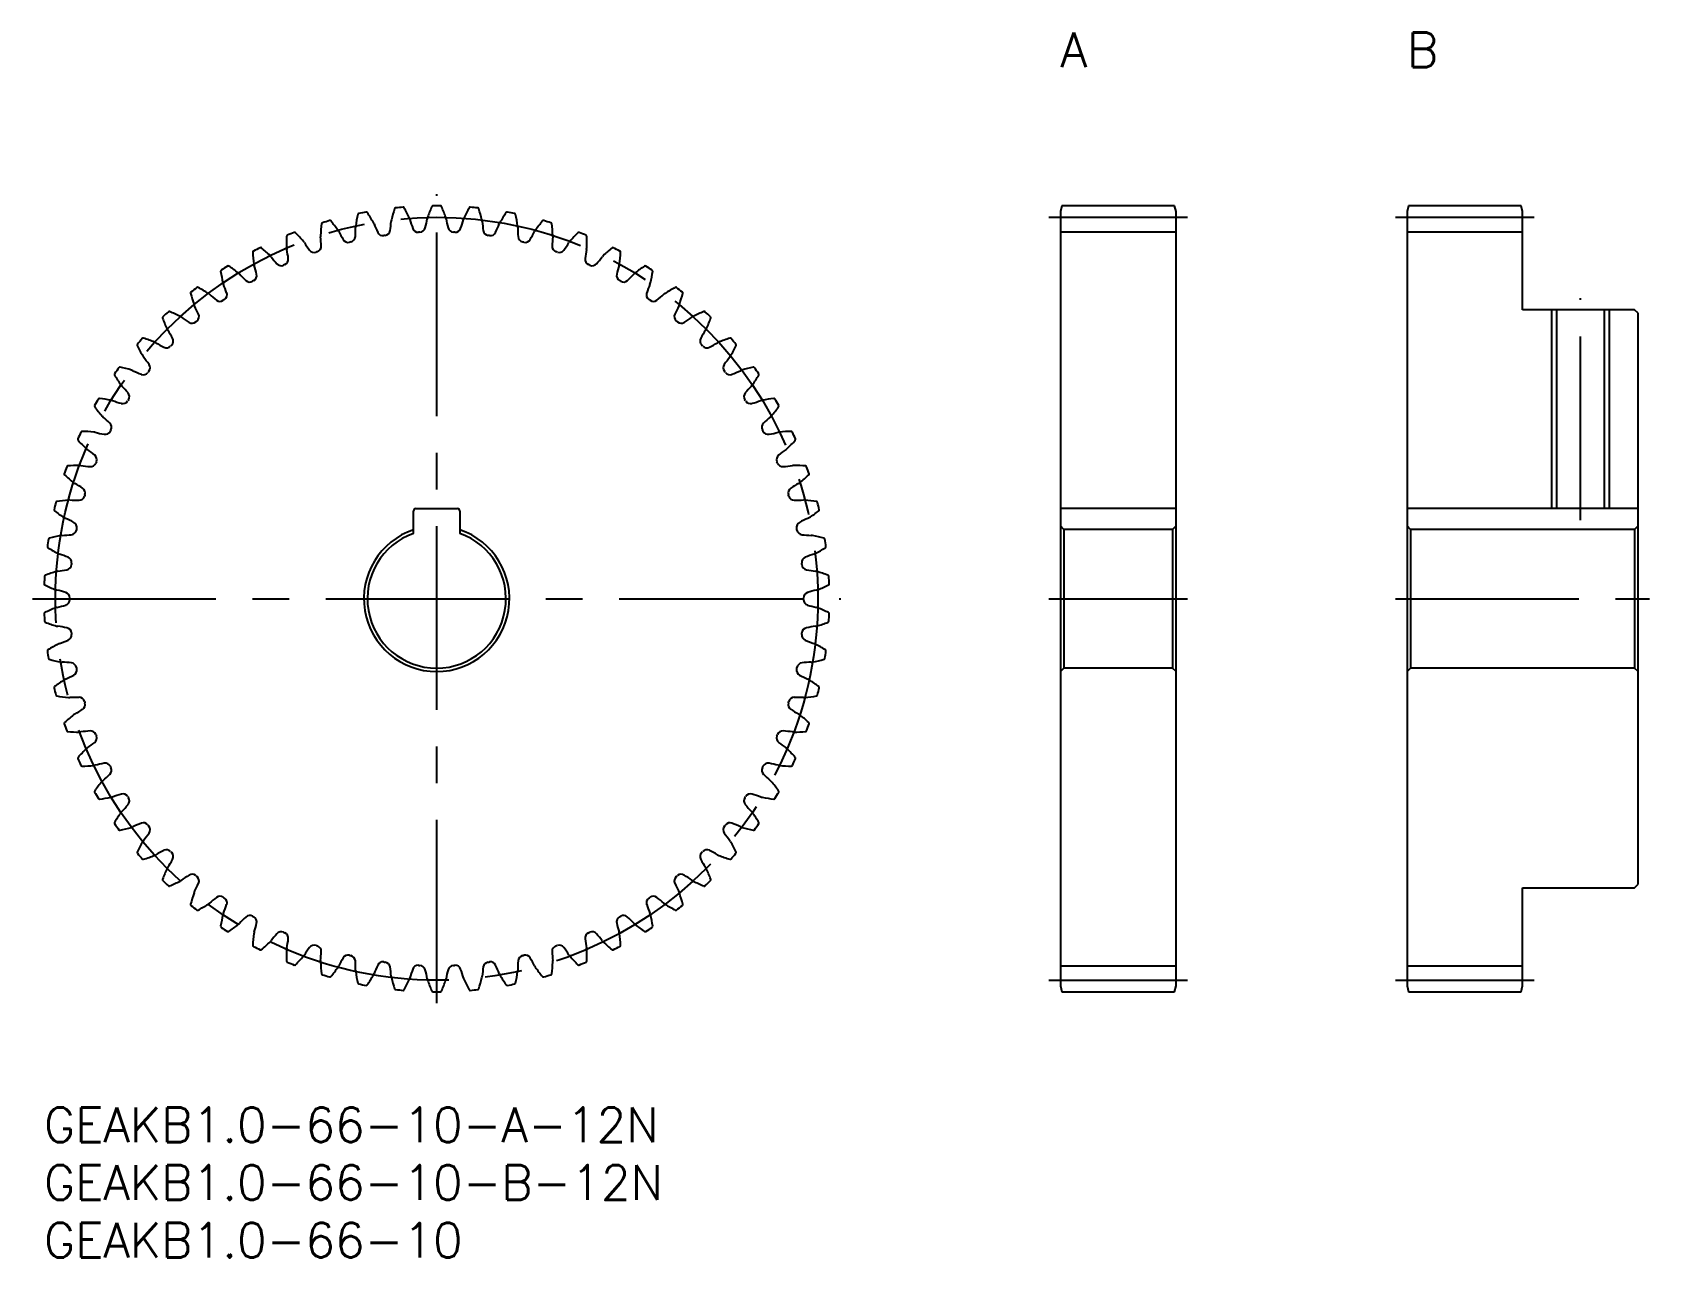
# Model space of a CAD drawing. Extents: x -1 to 139, y -13 to 93.
import ezdxf

# ---------------------------------------------------------------- set-up
doc = ezdxf.new("R2010")
doc.units = 0
doc.header["$LTSCALE"] = 0.5
doc.linetypes.add('CENTER', pattern=[50.8, 31.75, -6.35, 6.35, -6.35])
for name, color, linetype in [('MSM_CENTER', 1, 'CENTER'), ('MSM_CONTINUOUS', 7, 'CONTINUOUS'), ('MSM_NARROW', 5, 'CONTINUOUS'), ('MSM_PART_NUMBER', 7, 'CONTINUOUS')]:
    doc.layers.add(name, color=color, linetype=linetype)
doc.styles.get("Standard").update_dxf_attribs({"font": 'txt.shx', "height": 2, "bigfont": 'bigfont.shx'})

# ---------------------------------------------------------------- blocks, each defined once
blk = doc.blocks.new('*U3')
at = {"layer": 'MSM_PART_NUMBER'}
blk.add_text('GEAKB1.0-66-10-B-12N', height=3, dxfattribs=at).set_placement((0, -8))
blk = doc.blocks.new('*U4')
at = {"layer": 'MSM_PART_NUMBER'}
blk.add_text('GEAKB1.0-66-10-A-12N', height=3, dxfattribs=at).set_placement((0, -3))
blk = doc.blocks.new('*U5')
at = {"layer": 'MSM_PART_NUMBER'}
blk.add_text('GEAKB1.0-66-10', height=3, dxfattribs=at).set_placement((0, -13))
blk = doc.blocks.new('*U6')
at = {"layer": 'MSM_PART_NUMBER'}
blk.add_text('A', height=3, dxfattribs=at).set_placement((88, 90))
blk = doc.blocks.new('*U7')
at = {"layer": 'MSM_PART_NUMBER'}
blk.add_text('B', height=3, dxfattribs=at).set_placement((118, 90))

msp = doc.modelspace()

# ---------------------------------------------------------------- linework, layer by layer
at = {"layer": 'MSM_CENTER'}
for p, q in [((34, 9), (34, 79)), ((87, 77), (99, 77)), ((117, 77), (129, 77)), ((133, 50.8), (133, 70)), ((-1, 44), (69, 44)), ((87, 44), (99, 44)), ((117, 44), (139, 44)), ((87, 11), (99, 11)), ((117, 11), (129, 11))]:
    msp.add_line(p, q, dxfattribs=at)
msp.add_circle((34, 44), 33, dxfattribs=at)
at = {"layer": 'MSM_CONTINUOUS'}
for p, q in [((88.13, 78), (88, 77.5)), ((88, 77.5), (88, 10.5)), ((97.87, 78), (88.13, 78)), ((98, 77.5), (97.87, 78)), ((98, 10.5), (98, 77.5)), ((118.13, 78), (118, 77.5)), ((118, 77.5), (118, 10.5)), ((127.87, 78), (118.13, 78)), ((128, 77.5), (127.87, 78)), ((128, 69), (128, 77.5)), ((88, 75.75), (98, 75.75)), ((118, 75.75), (128, 75.75)), ((137.7, 69), (128, 69)), ((130.93, 69), (130.93, 51.8)), ((135.07, 69), (135.07, 51.8)), ((138, 68.7), (137.7, 69)), ((138, 19.3), (138, 68.7)), ((32, 49.66), (32, 51.6)), ((32.2, 51.8), (35.8, 51.8)), ((36, 51.6), (36, 49.66)), ((98, 51.8), (88, 51.8)), ((138, 51.8), (118, 51.8)), ((88.3, 50), (88, 50.3)), ((97.7, 50), (88.3, 50)), ((88.3, 50), (88.3, 38)), ((98, 50.3), (97.7, 50)), ((97.7, 50), (97.7, 38)), ((118.3, 50), (118, 50.3)), ((137.7, 50), (118.3, 50)), ((118.3, 50), (118.3, 38)), ((138, 50.3), (137.7, 50)), ((137.7, 50), (137.7, 38)), ((88.3, 38), (88, 37.7)), ((97.7, 38), (88.3, 38)), ((98, 37.7), (97.7, 38)), ((118.3, 38), (118, 37.7)), ((137.7, 38), (118.3, 38)), ((138, 37.7), (137.7, 38)), ((128, 10.5), (128, 19)), ((128, 19), (137.7, 19)), ((137.7, 19), (138, 19.3)), ((88, 12.25), (98, 12.25)), ((118, 12.25), (128, 12.25)), ((88, 10.5), (88.13, 10)), ((88.13, 10), (97.87, 10)), ((97.87, 10), (98, 10.5)), ((118, 10.5), (118.13, 10)), ((118.13, 10), (127.87, 10)), ((127.87, 10), (128, 10.5))]:
    msp.add_line(p, q, dxfattribs=at)
for centre, radius, start, end in [((37.89, 74.77), 11, 166.9693, 172.2727), ((27.27, 77.22), 0.1, 101.4574, 166.9693), ((34, 44), 34, 100.3608, 101.4574), ((27.9, 77.35), 0.1, 34.8489, 100.3608), ((18.96, 71.12), 11, 29.5455, 34.8489), ((40.79, 74.26), 11, 161.5148, 166.8182), ((30.45, 77.71), 0.1, 96.0028, 161.5148), ((34, 44), 34, 94.9063, 96.0028), ((31.1, 77.78), 0.1, 29.3943, 94.9063), ((21.6, 72.43), 11, 24.0909, 29.3943), ((43.64, 73.48), 11, 156.0602, 161.3636), ((33.68, 77.9), 0.1, 90.5483, 156.0602), ((34, 44), 34, 89.4517, 90.5483), ((34.32, 77.9), 0.1, 23.9398, 89.4517), ((24.36, 73.48), 11, 18.6364, 23.9398), ((46.4, 72.43), 11, 150.6057, 155.9091), ((36.9, 77.78), 0.1, 85.0941, 150.6057), ((34, 44), 34, 83.9972, 85.0937), ((37.55, 77.71), 0.1, 18.4852, 83.9972), ((27.21, 74.26), 11, 13.1818, 18.4852), ((49.04, 71.12), 11, 145.1511, 150.4545), ((40.1, 77.35), 0.1, 79.6396, 145.1512), ((34, 44), 34, 78.5426, 79.6392), ((40.73, 77.22), 0.1, 13.0307, 78.5426), ((30.11, 74.77), 11, 7.7273, 13.0307), ((34, 44), 34, 111.2699, 112.3665), ((21.7, 75.59), 0.1, 45.758, 111.2699), ((14.1, 67.78), 11, 40.4545, 45.758), ((34.94, 75), 11, 172.4239, 177.7273), ((24.14, 76.43), 0.1, 106.9119, 172.4239), ((34, 44), 34, 105.8153, 106.9119), ((24.76, 76.62), 0.1, 40.3034, 105.8153), ((16.45, 69.57), 11, 35, 40.3034), ((24.78, 75.4), 0.829, 26.3536, 35), ((34.62, 80.28), 10.15, 206.4001, 210.8975), ((16.83, 75.97), 10.15, 356.3753, 0.8727), ((27.81, 76.13), 0.829, 172.2727, 180.9191), ((27.81, 76.13), 0.829, 20.8991, 29.5455), ((38.06, 80.06), 10.15, 200.9455, 205.4429), ((29.35, 75.91), 0.5, 205.4429, 278.297), ((29.47, 75.93), 0.5, 278.0667, 350.9207), ((19.94, 77.45), 10.15, 350.9207, 355.4181), ((30.89, 76.58), 0.829, 166.8182, 175.4646), ((30.89, 76.58), 0.829, 15.4445, 24.0909), ((41.47, 79.51), 10.15, 195.491, 199.9884), ((32.4, 76.21), 0.5, 199.9884, 272.8425), ((34, 44), 31.75, 92.6121, 92.8425), ((32.53, 76.22), 0.5, 272.6121, 345.4662), ((23.19, 78.64), 10.15, 345.4662, 349.9636), ((34, 76.73), 0.829, 161.3636, 170.01), ((34, 76.73), 0.829, 9.99, 18.6364), ((44.81, 78.64), 10.15, 190.0364, 194.5338), ((35.47, 76.22), 0.5, 194.5338, 267.3879), ((34, 44), 31.75, 87.1575, 87.3879), ((35.6, 76.21), 0.5, 267.1575, 340.0116), ((26.53, 79.51), 10.15, 340.0116, 344.509), ((37.11, 76.58), 0.829, 155.9091, 164.5555), ((37.11, 76.58), 0.829, 4.5354, 13.1818), ((48.06, 77.45), 10.15, 184.5819, 189.0793), ((38.53, 75.93), 0.5, 189.0793, 261.9334), ((38.65, 75.91), 0.5, 261.703, 334.5571), ((29.94, 80.06), 10.15, 334.5571, 339.0545), ((40.19, 76.13), 0.829, 150.4545, 159.1009), ((40.19, 76.13), 0.829, 359.0809, 7.7273), ((51.17, 75.97), 10.15, 179.1273, 183.6247), ((33.38, 80.28), 10.15, 329.1025, 333.5999), ((43.22, 75.4), 0.829, 145, 153.6464), ((51.55, 69.57), 11, 139.6966, 145), ((43.24, 76.62), 0.1, 74.1847, 139.6966), ((34, 44), 34, 73.0881, 74.1847), ((43.86, 76.43), 0.1, 7.5761, 73.0881), ((33.06, 75), 11, 2.2727, 7.5761), ((53.9, 67.78), 11, 134.242, 139.5455), ((46.3, 75.59), 0.1, 68.7301, 134.2421), ((34, 44), 34, 67.6335, 68.7301), ((34, 44), 34, 116.7244, 117.821), ((18.76, 74.28), 0.1, 51.2125, 116.7244), ((11.93, 65.78), 11, 45.9091, 51.2125), ((31.99, 74.95), 11, 177.8784, 183.1818), ((21.1, 75.35), 0.1, 112.3665, 177.8784), ((21.84, 74.38), 0.829, 183.1818, 191.8282), ((11.09, 72.14), 10.15, 7.2844, 11.7817), ((21.84, 74.38), 0.829, 31.8082, 40.4545), ((31.17, 80.18), 10.15, 211.8546, 216.352), ((23.51, 74.5), 0.5, 288.9758, 1.8298), ((24.78, 75.4), 0.829, 177.7273, 186.3736), ((13.86, 74.19), 10.15, 1.8298, 6.3272), ((26.33, 75.33), 0.5, 210.8975, 283.7515), ((34, 44), 31.75, 103.5212, 103.7515), ((26.46, 75.36), 0.5, 283.5212, 356.3753), ((34, 44), 31.75, 98.0666, 98.297), ((34, 44), 31.75, 81.703, 81.9334), ((41.54, 75.36), 0.5, 183.6247, 256.4788), ((34, 44), 31.75, 76.2485, 76.4788), ((41.67, 75.33), 0.5, 256.2485, 329.1025), ((54.14, 74.19), 10.15, 173.6728, 178.1702), ((44.49, 74.5), 0.5, 178.1702, 251.0243), ((43.22, 75.4), 0.829, 353.6264, 2.2727), ((36.83, 80.18), 10.15, 323.648, 328.1454), ((46.16, 74.38), 0.829, 139.5455, 148.1918), ((56.91, 72.14), 10.15, 168.2183, 172.7156), ((46.9, 75.35), 0.1, 2.1216, 67.6335), ((46.16, 74.38), 0.829, 348.1718, 356.8182), ((36.01, 74.95), 11, 356.8182, 2.1216), ((56.07, 65.78), 11, 128.7875, 134.0909), ((49.24, 74.28), 0.1, 63.2756, 128.7875), ((34, 44), 34, 62.179, 63.2756), ((18.18, 73.98), 0.1, 117.821, 183.333), ((29.06, 74.62), 11, 183.3329, 188.6364), ((19, 73.09), 0.829, 188.6364, 197.2827), ((8.51, 69.83), 10.15, 12.7389, 17.2363), ((19, 73.09), 0.829, 37.2627, 45.9091), ((27.74, 79.74), 10.15, 217.3092, 221.8065), ((20.54, 73.31), 0.5, 221.8065, 294.6606), ((34, 44), 31.75, 114.4303, 114.6606), ((20.66, 73.36), 0.5, 294.4303, 7.2844), ((23.39, 74.46), 0.5, 216.352, 289.2061), ((34, 44), 31.75, 108.9757, 109.2061), ((34, 44), 31.75, 70.7939, 71.0243), ((44.61, 74.46), 0.5, 250.7939, 323.648), ((47.34, 73.36), 0.5, 172.7156, 245.5697), ((34, 44), 31.75, 65.3394, 65.5697), ((47.46, 73.31), 0.5, 245.3394, 318.1935), ((40.26, 79.74), 10.15, 318.1935, 322.6908), ((49, 73.09), 0.829, 134.0909, 142.7373), ((59.49, 69.83), 10.15, 162.7637, 167.2611), ((49, 73.09), 0.829, 342.7173, 351.3636), ((38.94, 74.62), 11, 351.3636, 356.6671), ((49.82, 73.98), 0.1, 356.6671, 62.179), ((15.4, 72.34), 0.1, 123.2756, 188.7875), ((26.17, 74.01), 11, 188.7875, 194.0909), ((34, 44), 34, 122.179, 123.2756), ((15.95, 72.69), 0.1, 56.6671, 122.179), ((9.96, 63.59), 11, 51.3636, 56.6671), ((16.31, 71.53), 0.829, 42.7173, 51.3636), ((24.37, 78.99), 10.15, 222.7637, 227.2611), ((17.82, 71.9), 0.5, 227.2611, 300.1152), ((34, 44), 31.75, 119.8848, 120.1152), ((17.93, 71.96), 0.5, 299.8848, 12.7389), ((50.07, 71.96), 0.5, 167.2611, 240.1152), ((34, 44), 31.75, 59.8848, 60.1152), ((50.18, 71.9), 0.5, 239.8848, 312.7389), ((43.63, 78.99), 10.15, 312.7389, 317.2363), ((51.69, 71.53), 0.829, 128.6364, 137.2827), ((58.04, 63.59), 11, 123.3329, 128.6364), ((52.05, 72.69), 0.1, 57.821, 123.333), ((34, 44), 34, 56.7244, 57.821), ((41.83, 74.01), 11, 345.9091, 351.2125), ((52.6, 72.34), 0.1, 351.2125, 56.7244), ((12.79, 70.45), 0.1, 128.7301, 194.2421), ((23.36, 73.13), 11, 194.242, 199.5455), ((34, 44), 34, 127.6335, 128.7301), ((13.3, 70.85), 0.1, 62.1216, 127.6335), ((8.2, 61.21), 11, 56.8182, 62.1216), ((13.77, 69.72), 0.829, 48.1718, 56.8182), ((21.09, 77.91), 10.15, 228.2183, 232.7156), ((16.31, 71.53), 0.829, 194.0909, 202.7373), ((6.17, 67.29), 10.15, 18.1935, 22.6908), ((15.35, 70.31), 0.5, 305.3393, 18.1935), ((52.65, 70.31), 0.5, 161.8065, 234.6606), ((61.83, 67.29), 10.15, 157.3092, 161.8065), ((51.69, 71.53), 0.829, 337.2627, 345.9091), ((46.91, 77.91), 10.15, 307.2844, 311.7817), ((54.23, 69.72), 0.829, 123.1818, 131.8282), ((59.8, 61.21), 11, 117.8784, 123.1818), ((54.7, 70.85), 0.1, 52.3665, 117.8784), ((34, 44), 34, 51.2699, 52.3665), ((44.64, 73.13), 11, 340.4545, 345.758), ((55.21, 70.45), 0.1, 345.758, 51.2699), ((34, 44), 34, 133.0881, 134.1847), ((10.84, 68.76), 0.1, 67.5761, 133.0881), ((6.68, 58.68), 11, 62.2727, 67.5761), ((13.77, 69.72), 0.829, 199.5455, 208.1918), ((4.09, 64.54), 10.15, 23.648, 28.1454), ((12.93, 68.42), 0.5, 310.7939, 23.648), ((15.24, 70.23), 0.5, 232.7156, 305.5697), ((34, 44), 31.75, 125.3394, 125.5697), ((34, 44), 31.75, 54.4303, 54.6606), ((52.76, 70.23), 0.5, 234.4303, 307.2844), ((55.07, 68.42), 0.5, 156.352, 229.2061), ((63.91, 64.54), 10.15, 151.8546, 156.352), ((54.23, 69.72), 0.829, 331.8082, 340.4545), ((61.32, 58.68), 11, 112.4239, 117.7273), ((57.16, 68.76), 0.1, 46.9119, 112.4239), ((34, 44), 34, 45.8153, 46.9119), ((10.37, 68.31), 0.1, 134.1847, 199.6966), ((20.63, 71.98), 11, 199.6966, 205), ((11.42, 67.68), 0.829, 205, 213.6464), ((2.27, 61.61), 10.15, 29.1025, 33.5999), ((11.42, 67.68), 0.829, 53.6264, 62.2727), ((17.92, 76.53), 10.15, 233.6728, 238.1702), ((12.83, 68.33), 0.5, 238.1702, 311.0243), ((34, 44), 31.75, 130.7939, 131.0243), ((34, 44), 31.75, 48.9757, 49.2061), ((55.17, 68.33), 0.5, 228.9758, 301.8298), ((50.08, 76.53), 10.15, 301.8298, 306.3272), ((56.58, 67.68), 0.829, 117.7273, 126.3736), ((65.73, 61.61), 10.15, 146.4001, 150.8975), ((56.58, 67.68), 0.829, 326.3536, 335), ((47.37, 71.98), 11, 335, 340.3034), ((57.63, 68.31), 0.1, 340.3034, 45.8153), ((8.17, 65.95), 0.1, 139.6392, 205.1511), ((18.04, 70.59), 11, 205.1511, 210.4545), ((34, 44), 34, 138.5426, 139.6392), ((8.59, 66.44), 0.1, 73.0307, 138.5426), ((5.41, 56.02), 11, 67.7273, 73.0307), ((9.27, 65.43), 0.829, 59.0809, 67.7273), ((14.9, 74.86), 10.15, 239.1273, 243.6247), ((10.61, 66.21), 0.5, 243.6247, 316.4788), ((34, 44), 31.75, 136.2485, 136.4788), ((10.7, 66.3), 0.5, 316.2484, 29.1025), ((57.3, 66.3), 0.5, 150.8975, 223.7515), ((34, 44), 31.75, 43.5212, 43.7515), ((57.39, 66.21), 0.5, 223.5212, 296.3753), ((53.1, 74.86), 10.15, 296.3753, 300.8727), ((58.73, 65.43), 0.829, 112.2727, 120.9191), ((62.59, 56.02), 11, 106.9693, 112.2727), ((59.41, 66.44), 0.1, 41.4574, 106.9693), ((49.96, 70.59), 11, 329.5455, 334.8489), ((34, 44), 34, 40.3608, 41.4574), ((59.83, 65.95), 0.1, 334.8489, 40.3608), ((9.27, 65.43), 0.829, 210.4545, 219.1009), ((0.74, 58.51), 10.15, 34.5571, 39.0545), ((67.26, 58.51), 10.15, 140.9455, 145.4429), ((58.73, 65.43), 0.829, 320.8991, 329.5455), ((6.2, 63.4), 0.1, 145.0937, 210.6056), ((15.58, 68.95), 11, 210.6057, 215.9091), ((34, 44), 34, 143.9972, 145.0937), ((6.58, 63.93), 0.1, 78.4852, 143.9972), ((4.4, 53.25), 11, 73.1818, 78.4852), ((7.34, 62.98), 0.829, 64.5354, 73.1818), ((12.06, 72.9), 10.15, 244.5819, 249.0793), ((8.61, 63.88), 0.5, 249.0793, 321.9334), ((34, 44), 31.75, 141.703, 141.9334), ((8.69, 63.99), 0.5, 321.703, 34.5571), ((59.31, 63.99), 0.5, 145.4429, 218.297), ((34, 44), 31.75, 38.0666, 38.297), ((59.39, 63.88), 0.5, 218.0667, 290.9207), ((55.94, 72.9), 10.15, 290.9207, 295.4181), ((60.66, 62.98), 0.829, 106.8182, 115.4646), ((63.6, 53.25), 11, 101.5148, 106.8182), ((52.42, 68.95), 11, 324.0909, 329.3943), ((61.42, 63.93), 0.1, 36.0028, 101.5148), ((34, 44), 34, 34.9063, 36.0028), ((61.8, 63.4), 0.1, 329.3943, 34.9063), ((7.34, 62.98), 0.829, 215.9091, 224.5555), ((-0.49, 55.28), 10.15, 40.0116, 44.509), ((6.9, 61.49), 0.5, 327.1576, 40.0116), ((61.1, 61.49), 0.5, 139.9884, 212.8425), ((68.49, 55.28), 10.15, 135.491, 139.9884), ((60.66, 62.98), 0.829, 315.4445, 324.0909), ((4.48, 60.67), 0.1, 150.5483, 216.0602), ((34, 44), 34, 149.4517, 150.5483), ((13.29, 67.08), 11, 216.0602, 221.3636), ((4.81, 61.23), 0.1, 83.9398, 149.4517), ((3.65, 50.39), 11, 78.6364, 83.9398), ((5.66, 60.36), 0.829, 69.99, 78.6364), ((9.41, 70.69), 10.15, 250.0364, 254.5338), ((6.83, 61.38), 0.5, 254.5338, 327.3879), ((34, 44), 31.75, 147.1575, 147.3879), ((34, 44), 31.75, 32.6121, 32.8425), ((61.17, 61.38), 0.5, 212.6121, 285.4662), ((58.59, 70.69), 10.15, 285.4662, 289.9636), ((62.34, 60.36), 0.829, 101.3636, 110.01), ((64.35, 50.39), 11, 96.0602, 101.3636), ((54.71, 67.08), 11, 318.6364, 323.9398), ((63.19, 61.23), 0.1, 30.5483, 96.0602), ((34, 44), 34, 29.4517, 30.5483), ((63.52, 60.67), 0.1, 323.9398, 29.4517), ((5.66, 60.36), 0.829, 221.3636, 230.01), ((-1.41, 51.95), 10.15, 45.4662, 49.9636), ((5.36, 58.84), 0.5, 332.6121, 45.4662), ((62.64, 58.84), 0.5, 134.5338, 207.3879), ((69.41, 51.95), 10.15, 130.0364, 134.5338), ((62.34, 60.36), 0.829, 309.99, 318.6364), ((3.03, 57.79), 0.1, 156.0024, 221.5147), ((34, 44), 34, 154.9063, 156.0028), ((11.19, 65.01), 11, 221.5148, 226.8182), ((3.3, 58.38), 0.1, 89.3943, 154.9063), ((3.18, 47.48), 11, 84.0909, 89.3943), ((4.23, 57.59), 0.829, 75.4445, 84.0909), ((6.98, 68.23), 10.15, 255.491, 259.9884), ((5.31, 58.72), 0.5, 259.9884, 332.8425), ((34, 44), 31.75, 152.6121, 152.8425), ((34, 44), 31.75, 27.1575, 27.3879), ((62.69, 58.72), 0.5, 207.1576, 280.0116), ((61.02, 68.23), 10.15, 280.0116, 284.509), ((63.77, 57.59), 0.829, 95.9091, 104.5555), ((64.82, 47.48), 11, 90.6057, 95.9091), ((56.81, 65.01), 11, 313.1818, 318.4852), ((64.7, 58.38), 0.1, 25.0937, 90.6057), ((34, 44), 34, 23.9972, 25.0937), ((64.97, 57.79), 0.1, 318.4852, 23.9972), ((4.23, 57.59), 0.829, 226.8182, 235.4646), ((-2, 48.55), 10.15, 50.9207, 55.4181), ((4.08, 56.05), 0.5, 338.0667, 50.9207), ((63.92, 56.05), 0.5, 129.0793, 201.9334), ((70, 48.55), 10.15, 124.5819, 129.0793), ((63.77, 57.59), 0.829, 304.5354, 313.1818), ((1.86, 54.78), 0.1, 161.4574, 226.9693), ((34, 44), 34, 160.3608, 161.4574), ((9.3, 62.75), 11, 226.9693, 232.2727), ((2.07, 55.39), 0.1, 94.8489, 160.3608), ((2.99, 44.53), 11, 89.5455, 94.8489), ((3.07, 54.7), 0.829, 80.8991, 89.5455), ((4.8, 65.55), 10.15, 260.9455, 265.4429), ((4.04, 55.93), 0.5, 265.4429, 338.297), ((34, 44), 31.75, 158.0666, 158.297), ((34, 44), 31.75, 21.703, 21.9334), ((63.96, 55.93), 0.5, 201.703, 274.5571), ((63.2, 65.55), 10.15, 274.5571, 279.0545), ((64.93, 54.7), 0.829, 90.4545, 99.1009), ((65.01, 44.53), 11, 85.1511, 90.4545), ((58.7, 62.75), 11, 307.7273, 313.0307), ((65.93, 55.39), 0.1, 19.6392, 85.1511), ((34, 44), 34, 18.5426, 19.6392), ((66.14, 54.78), 0.1, 313.0307, 18.5426), ((3.07, 54.7), 0.829, 232.2727, 240.9191), ((-2.27, 45.11), 10.15, 56.3753, 60.8727), ((3.07, 53.15), 0.5, 343.5212, 56.3753), ((64.93, 53.15), 0.5, 123.6247, 196.4788), ((70.27, 45.11), 10.15, 119.1273, 123.6247), ((64.93, 54.7), 0.829, 299.0809, 307.7273), ((34, 44), 34, 165.8153, 166.9119), ((1.13, 52.31), 0.1, 100.3034, 165.8153), ((3.08, 41.58), 11, 95, 100.3034), ((2.2, 51.72), 0.829, 86.3536, 95), ((2.89, 62.68), 10.15, 266.4001, 270.8975), ((3.04, 53.02), 0.5, 270.8975, 343.7515), ((34, 44), 31.75, 163.5212, 163.7515), ((34, 44), 31.75, 16.2485, 16.4788), ((64.96, 53.02), 0.5, 196.2485, 269.1025), ((65.11, 62.68), 10.15, 269.1025, 273.5999), ((65.8, 51.72), 0.829, 85, 93.6464), ((64.92, 41.58), 11, 79.6966, 85), ((66.87, 52.31), 0.1, 14.1847, 79.6966), ((34, 44), 34, 13.0881, 14.1847), ((0.98, 51.68), 0.1, 166.9119, 232.4238), ((7.63, 60.32), 11, 232.4239, 237.7273), ((2.2, 51.72), 0.829, 237.7273, 246.3736), ((-2.21, 41.66), 10.15, 61.8298, 66.3272), ((2.35, 50.17), 0.5, 348.9758, 61.8298), ((32.2, 51.6), 0.2, 90, 180), ((35.8, 51.6), 0.2, 0, 90), ((65.65, 50.17), 0.5, 118.1702, 191.0243), ((70.21, 41.66), 10.15, 113.6728, 118.1702), ((65.8, 51.72), 0.829, 293.6264, 302.2727), ((60.37, 60.32), 11, 302.2727, 307.5761), ((67.02, 51.68), 0.1, 307.5761, 13.0881), ((34, 44), 34, 171.2699, 172.3665), ((0.49, 49.15), 0.1, 105.758, 171.2699), ((3.45, 38.65), 11, 100.4545, 105.758), ((1.61, 48.66), 0.829, 91.8082, 100.4545), ((1.25, 59.63), 10.15, 271.8546, 276.352), ((2.32, 50.04), 0.5, 276.352, 349.2061), ((34, 44), 31.75, 168.9757, 169.2061), ((34, 44), 6.3, 108.5094, 71.4906), ((34, 44), 6, 109.4712, 70.5288), ((34, 44), 31.75, 10.7939, 11.0243), ((65.68, 50.04), 0.5, 190.7939, 263.648), ((66.75, 59.63), 10.15, 263.648, 268.1454), ((66.39, 48.66), 0.829, 79.5455, 88.1918), ((64.55, 38.65), 11, 74.242, 79.5455), ((67.51, 49.15), 0.1, 8.7301, 74.242), ((34, 44), 34, 7.6335, 8.7301), ((0.4, 48.5), 0.1, 172.3665, 237.8784), ((6.2, 57.73), 11, 237.8784, 243.1818), ((1.61, 48.66), 0.829, 243.1818, 251.8282), ((-1.83, 38.23), 10.15, 67.2844, 71.7817), ((69.83, 38.23), 10.15, 108.2183, 112.7156), ((66.39, 48.66), 0.829, 288.1718, 296.8182), ((61.8, 57.73), 11, 296.8182, 302.1216), ((67.6, 48.5), 0.1, 302.1216, 7.6335), ((4.1, 35.78), 11, 105.9091, 111.2125), ((1.31, 45.56), 0.829, 97.2627, 105.9091), ((-0.09, 56.45), 10.15, 277.3092, 281.8065), ((1.89, 47), 0.5, 281.8065, 354.6606), ((1.9, 47.13), 0.5, 354.4303, 67.2844), ((34, 44), 31.75, 174.4303, 174.6606), ((66.1, 47.13), 0.5, 112.7156, 185.5697), ((34, 44), 31.75, 5.3394, 5.5697), ((66.11, 47), 0.5, 185.3394, 258.1935), ((68.09, 56.45), 10.15, 258.1935, 262.6908), ((66.69, 45.56), 0.829, 74.0909, 82.7373), ((63.9, 35.78), 11, 68.7875, 74.0909), ((34, 44), 34, 176.7244, 177.821), ((0.12, 45.29), 0.1, 177.8214, 243.3329), ((0.16, 45.94), 0.1, 111.2125, 176.7244), ((5.02, 55.03), 11, 243.3329, 248.6364), ((62.98, 55.03), 11, 291.3636, 296.6671), ((67.84, 45.94), 0.1, 3.2756, 68.7875), ((67.88, 45.29), 0.1, 296.6671, 2.179), ((34, 44), 34, 2.179, 3.2756), ((1.31, 45.56), 0.829, 248.6364, 257.2827), ((-1.11, 34.85), 10.15, 72.7389, 77.2363), ((-1.11, 53.15), 10.15, 282.7637, 287.2611), ((1.75, 44.06), 0.5, 359.8848, 72.7389), ((1.75, 43.94), 0.5, 287.2611, 0.1152), ((34, 44), 31.75, 179.8848, 180.1152), ((66.25, 44.06), 0.5, 107.2611, 180.1152), ((34, 44), 31.75, 359.8848, 0.1152), ((66.25, 43.94), 0.5, 179.8848, 252.7389), ((69.11, 34.85), 10.15, 102.7637, 107.2611), ((69.11, 53.15), 10.15, 252.7389, 257.2363), ((66.69, 45.56), 0.829, 282.7173, 291.3636), ((0.12, 42.71), 0.1, 116.6671, 182.179), ((34, 44), 34, 182.179, 183.2756), ((0.16, 42.06), 0.1, 183.2759, 248.7875), ((5.02, 32.97), 11, 111.3636, 116.6671), ((1.31, 42.44), 0.829, 102.7173, 111.3636), ((66.69, 42.44), 0.829, 68.6364, 77.2827), ((62.98, 32.97), 11, 63.3329, 68.6364), ((67.84, 42.06), 0.1, 291.2125, 356.7244), ((67.88, 42.71), 0.1, 357.821, 63.3329), ((34, 44), 34, 356.7244, 357.821), ((4.1, 52.22), 11, 248.7875, 254.0909), ((1.31, 42.44), 0.829, 254.0909, 262.7373), ((-0.09, 31.55), 10.15, 78.1935, 82.6908), ((1.89, 41), 0.5, 5.3394, 78.1935), ((1.9, 40.87), 0.5, 292.7156, 5.5697), ((34, 44), 31.75, 185.3394, 185.5697), ((34, 44), 31.75, 354.4303, 354.6606), ((66.1, 40.87), 0.5, 174.4303, 247.2844), ((66.11, 41), 0.5, 101.8065, 174.6606), ((68.09, 31.55), 10.15, 97.3092, 101.8065), ((66.69, 42.44), 0.829, 277.2627, 285.9091), ((63.9, 52.22), 11, 285.9091, 291.2125), ((0.4, 39.5), 0.1, 122.1216, 187.6335), ((34, 44), 34, 187.6335, 188.7301), ((6.2, 30.27), 11, 116.8182, 122.1216), ((1.61, 39.34), 0.829, 108.1718, 116.8182), ((-1.83, 49.77), 10.15, 288.2183, 292.7156), ((69.83, 49.77), 10.15, 247.2844, 251.7817), ((66.39, 39.34), 0.829, 63.1818, 71.8282), ((61.8, 30.27), 11, 57.8784, 63.1818), ((34, 44), 34, 351.2699, 352.3665), ((67.6, 39.5), 0.1, 352.3665, 57.8784), ((0.49, 38.85), 0.1, 188.7301, 254.242), ((3.45, 49.35), 11, 254.242, 259.5455), ((1.61, 39.34), 0.829, 259.5455, 268.1918), ((1.25, 28.37), 10.15, 83.648, 88.1454), ((2.32, 37.96), 0.5, 10.7939, 83.648), ((2.35, 37.83), 0.5, 298.1702, 11.0243), ((34, 44), 31.75, 190.7939, 191.0243), ((65.65, 37.83), 0.5, 168.9758, 241.8298), ((34, 44), 31.75, 348.9757, 349.2061), ((65.68, 37.96), 0.5, 96.352, 169.2061), ((66.75, 28.37), 10.15, 91.8546, 96.352), ((66.39, 39.34), 0.829, 271.8082, 280.4545), ((64.55, 49.35), 11, 280.4545, 285.758), ((67.51, 38.85), 0.1, 285.758, 351.2699), ((0.98, 36.32), 0.1, 127.5761, 193.0881), ((7.63, 27.68), 11, 122.2727, 127.5761), ((2.2, 36.28), 0.829, 113.6264, 122.2727), ((-2.21, 46.34), 10.15, 293.6728, 298.1702), ((70.21, 46.34), 10.15, 241.8298, 246.3272), ((65.8, 36.28), 0.829, 57.7273, 66.3736), ((60.37, 27.68), 11, 52.4239, 57.7273), ((67.02, 36.32), 0.1, 346.9119, 52.4238), ((34, 44), 34, 193.0881, 194.1847), ((1.13, 35.69), 0.1, 194.185, 259.6966), ((3.08, 46.42), 11, 259.6966, 265), ((2.2, 36.28), 0.829, 265, 273.6464), ((2.89, 25.32), 10.15, 89.1025, 93.5999), ((3.04, 34.98), 0.5, 16.2485, 89.1025), ((34, 44), 31.75, 196.2485, 196.4788), ((34, 44), 31.75, 343.5212, 343.7515), ((64.96, 34.98), 0.5, 90.8974, 163.7515), ((65.11, 25.32), 10.15, 86.4001, 90.8975), ((65.8, 36.28), 0.829, 266.3536, 275), ((64.92, 46.42), 11, 275, 280.3034), ((66.87, 35.69), 0.1, 280.3034, 345.8153), ((34, 44), 34, 345.8153, 346.9119), ((9.3, 25.25), 11, 127.7273, 133.0307), ((3.07, 33.3), 0.829, 119.0809, 127.7273), ((-2.27, 42.89), 10.15, 299.1273, 303.6247), ((3.07, 34.85), 0.5, 303.6247, 16.4788), ((64.93, 34.85), 0.5, 163.5212, 236.3753), ((70.27, 42.89), 10.15, 236.3753, 240.8727), ((64.93, 33.3), 0.829, 52.2727, 60.9191), ((58.7, 25.25), 11, 46.9693, 52.2727), ((1.86, 33.22), 0.1, 133.0307, 198.5426), ((34, 44), 34, 198.5426, 199.6392), ((2.07, 32.61), 0.1, 199.6396, 265.1511), ((2.99, 43.47), 11, 265.1511, 270.4545), ((3.07, 33.3), 0.829, 270.4545, 279.1009), ((4.8, 22.45), 10.15, 94.5571, 99.0545), ((4.04, 32.07), 0.5, 21.703, 94.5571), ((34, 44), 31.75, 201.703, 201.9334), ((34, 44), 31.75, 338.0666, 338.297), ((63.96, 32.07), 0.5, 85.4429, 158.297), ((63.2, 22.45), 10.15, 80.9455, 85.4429), ((64.93, 33.3), 0.829, 260.8991, 269.5455), ((65.01, 43.47), 11, 269.5455, 274.8489), ((65.93, 32.61), 0.1, 274.8489, 340.3608), ((34, 44), 34, 340.3608, 341.4574), ((66.14, 33.22), 0.1, 341.4574, 46.9693), ((11.19, 22.99), 11, 133.1818, 138.4852), ((4.23, 30.41), 0.829, 124.5354, 133.1818), ((-2, 39.45), 10.15, 304.5819, 309.0793), ((4.08, 31.95), 0.5, 309.0793, 21.9334), ((63.92, 31.95), 0.5, 158.0667, 230.9207), ((70, 39.45), 10.15, 230.9207, 235.4181), ((63.77, 30.41), 0.829, 46.8182, 55.4646), ((56.81, 22.99), 11, 41.5148, 46.8182), ((3.03, 30.21), 0.1, 138.4852, 203.9972), ((34, 44), 34, 203.9972, 205.0937), ((3.3, 29.62), 0.1, 205.0941, 270.6056), ((3.18, 40.52), 11, 270.6057, 275.9091), ((4.23, 30.41), 0.829, 275.9091, 284.5555), ((6.98, 19.77), 10.15, 100.0116, 104.509), ((5.31, 29.28), 0.5, 27.1576, 100.0116), ((34, 44), 31.75, 207.1575, 207.3879), ((34, 44), 31.75, 332.6121, 332.8425), ((62.69, 29.28), 0.5, 79.9884, 152.8425), ((61.02, 19.77), 10.15, 75.491, 79.9884), ((63.77, 30.41), 0.829, 255.4445, 264.0909), ((64.82, 40.52), 11, 264.0909, 269.3943), ((64.7, 29.62), 0.1, 269.3943, 334.9063), ((34, 44), 34, 334.9063, 336.0028), ((64.97, 30.21), 0.1, 336.0028, 41.5147), ((13.29, 20.92), 11, 138.6364, 143.9398), ((5.66, 27.64), 0.829, 129.99, 138.6364), ((-1.41, 36.05), 10.15, 310.0364, 314.5338), ((5.36, 29.16), 0.5, 314.5338, 27.3879), ((62.64, 29.16), 0.5, 152.6121, 225.4662), ((69.41, 36.05), 10.15, 225.4662, 229.9636), ((62.34, 27.64), 0.829, 41.3636, 50.01), ((54.71, 20.92), 11, 36.0602, 41.3636), ((4.48, 27.33), 0.1, 143.9398, 209.4517), ((34, 44), 34, 209.4517, 210.5483), ((4.81, 26.77), 0.1, 210.5483, 276.0602), ((3.65, 37.61), 11, 276.0602, 281.3636), ((5.66, 27.64), 0.829, 281.3636, 290.01), ((9.41, 17.31), 10.15, 105.4662, 109.9636), ((6.83, 26.62), 0.5, 32.6121, 105.4662), ((34, 44), 31.75, 212.6121, 212.8425), ((6.9, 26.51), 0.5, 319.9884, 32.8425), ((61.1, 26.51), 0.5, 147.1576, 220.0116), ((34, 44), 31.75, 327.1575, 327.3879), ((61.17, 26.62), 0.5, 74.5338, 147.3879), ((58.59, 17.31), 10.15, 70.0364, 74.5338), ((62.34, 27.64), 0.829, 249.99, 258.6364), ((64.35, 37.61), 11, 258.6364, 263.9398), ((63.19, 26.77), 0.1, 263.9398, 329.4517), ((34, 44), 34, 329.4517, 330.5483), ((63.52, 27.33), 0.1, 330.5483, 36.0602), ((15.58, 19.05), 11, 144.0909, 149.3943), ((7.34, 25.02), 0.829, 135.4445, 144.0909), ((-0.49, 32.72), 10.15, 315.491, 319.9884), ((68.49, 32.72), 10.15, 220.0116, 224.509), ((60.66, 25.02), 0.829, 35.9091, 44.5555), ((52.42, 19.05), 11, 30.6057, 35.9091), ((6.2, 24.6), 0.1, 149.3943, 214.9063), ((34, 44), 34, 214.9063, 216.0028), ((6.58, 24.07), 0.1, 216.0028, 281.5147), ((4.4, 34.75), 11, 281.5148, 286.8182), ((7.34, 25.02), 0.829, 286.8182, 295.4646), ((12.06, 15.1), 10.15, 110.9207, 115.4181), ((8.61, 24.12), 0.5, 38.0667, 110.9207), ((34, 44), 31.75, 218.0666, 218.297), ((8.69, 24.01), 0.5, 325.4429, 38.297), ((59.31, 24.01), 0.5, 141.703, 214.5571), ((34, 44), 31.75, 321.703, 321.9334), ((59.39, 24.12), 0.5, 69.0793, 141.9334), ((55.94, 15.1), 10.15, 64.5819, 69.0793), ((60.66, 25.02), 0.829, 244.5354, 253.1818), ((63.6, 34.75), 11, 253.1818, 258.4852), ((61.42, 24.07), 0.1, 258.4852, 323.9972), ((34, 44), 34, 323.9972, 325.0937), ((61.8, 24.6), 0.1, 325.0937, 30.6057), ((18.04, 17.41), 11, 149.5455, 154.8489), ((9.27, 22.57), 0.829, 140.8991, 149.5455), ((0.74, 29.49), 10.15, 320.9455, 325.4429), ((67.26, 29.49), 10.15, 214.5571, 219.0545), ((58.73, 22.57), 0.829, 30.4545, 39.1009), ((49.96, 17.41), 11, 25.1511, 30.4545), ((8.17, 22.05), 0.1, 154.8489, 220.3608), ((34, 44), 34, 220.3608, 221.4574), ((8.59, 21.56), 0.1, 221.4574, 286.9693), ((5.41, 31.98), 11, 286.9693, 292.2727), ((9.27, 22.57), 0.829, 292.2727, 300.9191), ((14.9, 13.14), 10.15, 116.3753, 120.8727), ((10.61, 21.79), 0.5, 43.5212, 116.3753), ((2.27, 26.39), 10.15, 326.4001, 330.8975), ((34, 44), 31.75, 223.5212, 223.7515), ((10.7, 21.7), 0.5, 330.8974, 43.7515), ((57.3, 21.7), 0.5, 136.2485, 209.1025), ((65.73, 26.39), 10.15, 209.1025, 213.5999), ((34, 44), 31.75, 316.2485, 316.4788), ((57.39, 21.79), 0.5, 63.6247, 136.4788), ((53.1, 13.14), 10.15, 59.1273, 63.6247), ((58.73, 22.57), 0.829, 239.0809, 247.7273), ((62.59, 31.98), 11, 247.7273, 253.0307), ((59.41, 21.56), 0.1, 253.0307, 318.5426), ((34, 44), 34, 318.5426, 319.6392), ((59.83, 22.05), 0.1, 319.6392, 25.1511), ((10.37, 19.69), 0.1, 160.3034, 225.8153), ((20.63, 16.02), 11, 155, 160.3034), ((34, 44), 34, 225.8153, 226.9119), ((11.42, 20.32), 0.829, 146.3536, 155), ((11.42, 20.32), 0.829, 297.7273, 306.3736), ((17.92, 11.47), 10.15, 121.8298, 126.3272), ((12.83, 19.67), 0.5, 48.9758, 121.8298), ((34, 44), 31.75, 228.9757, 229.2061), ((12.93, 19.58), 0.5, 336.352, 49.2061), ((55.07, 19.58), 0.5, 130.7939, 203.648), ((34, 44), 31.75, 310.7939, 311.0243), ((55.17, 19.67), 0.5, 58.1702, 131.0243), ((50.08, 11.47), 10.15, 53.6728, 58.1702), ((56.58, 20.32), 0.829, 233.6264, 242.2727), ((34, 44), 34, 313.0881, 314.1847), ((56.58, 20.32), 0.829, 25, 33.6464), ((47.37, 16.02), 11, 19.6966, 25), ((57.63, 19.69), 0.1, 314.1843, 19.6966), ((10.84, 19.24), 0.1, 226.9119, 292.4238), ((6.68, 29.32), 11, 292.4239, 297.7273), ((23.36, 14.87), 11, 160.4545, 165.758), ((13.77, 18.28), 0.829, 151.8082, 160.4545), ((4.09, 23.46), 10.15, 331.8546, 336.352), ((15.24, 17.77), 0.5, 54.4303, 127.2844), ((52.76, 17.77), 0.5, 52.7156, 125.5697), ((63.91, 23.46), 10.15, 203.648, 208.1454), ((54.23, 18.28), 0.829, 19.5455, 28.1918), ((44.64, 14.87), 11, 14.242, 19.5455), ((61.32, 29.32), 11, 242.2727, 247.5761), ((57.16, 19.24), 0.1, 247.5761, 313.0881), ((12.79, 17.55), 0.1, 165.758, 231.2699), ((34, 44), 34, 231.2699, 232.3665), ((13.3, 17.15), 0.1, 232.3665, 297.8784), ((8.2, 26.79), 11, 297.8784, 303.1818), ((13.77, 18.28), 0.829, 303.1818, 311.8282), ((21.09, 10.09), 10.15, 127.2844, 131.7817), ((34, 44), 31.75, 234.4303, 234.6606), ((6.17, 20.71), 10.15, 337.3092, 341.8065), ((15.35, 17.69), 0.5, 341.8065, 54.6606), ((52.65, 17.69), 0.5, 125.3394, 198.1935), ((61.83, 20.71), 10.15, 198.1935, 202.6908), ((34, 44), 31.75, 305.3394, 305.5697), ((46.91, 10.09), 10.15, 48.2183, 52.7156), ((54.23, 18.28), 0.829, 228.1718, 236.8182), ((59.8, 26.79), 11, 236.8182, 242.1216), ((54.7, 17.15), 0.1, 242.1216, 307.6335), ((34, 44), 34, 307.6335, 308.7301), ((55.21, 17.55), 0.1, 308.7297, 14.242), ((26.17, 13.99), 11, 165.9091, 171.2125), ((15.4, 15.66), 0.1, 171.2125, 236.7244), ((34, 44), 34, 236.7244, 237.821), ((16.31, 16.47), 0.829, 157.2627, 165.9091), ((9.96, 24.41), 11, 303.3329, 308.6364), ((16.31, 16.47), 0.829, 308.6364, 317.2827), ((24.37, 9.01), 10.15, 132.7389, 137.2363), ((17.82, 16.1), 0.5, 59.8848, 132.7389), ((34, 44), 31.75, 239.8848, 240.1152), ((17.93, 16.04), 0.5, 347.2611, 60.1152), ((8.51, 18.17), 10.15, 342.7637, 347.2611), ((50.07, 16.04), 0.5, 119.8848, 192.7389), ((59.49, 18.17), 10.15, 192.7389, 197.2363), ((34, 44), 31.75, 299.8848, 300.1152), ((50.18, 16.1), 0.5, 47.2611, 120.1152), ((43.63, 9.01), 10.15, 42.7637, 47.2611), ((51.69, 16.47), 0.829, 222.7173, 231.3636), ((58.04, 24.41), 11, 231.3636, 236.6671), ((34, 44), 34, 302.179, 303.2756), ((51.69, 16.47), 0.829, 14.0909, 22.7373), ((41.83, 13.99), 11, 8.7875, 14.0909), ((52.6, 15.66), 0.1, 303.2759, 8.7875), ((15.95, 15.31), 0.1, 237.821, 303.3329), ((29.06, 13.38), 11, 171.3636, 176.6671), ((18.18, 14.02), 0.1, 176.6671, 242.179), ((19, 14.91), 0.829, 162.7173, 171.3636), ((11.93, 22.22), 11, 308.7875, 314.0909), ((19, 14.91), 0.829, 314.0909, 322.7373), ((27.74, 8.26), 10.15, 138.1935, 142.6908), ((20.54, 14.69), 0.5, 65.3394, 138.1935), ((34, 44), 31.75, 245.3394, 245.5697), ((20.66, 14.64), 0.5, 352.7156, 65.5697), ((11.09, 15.86), 10.15, 348.2183, 352.7156), ((23.39, 13.54), 0.5, 70.7939, 143.648), ((34, 44), 31.75, 250.7939, 251.0243), ((34, 44), 31.75, 288.9757, 289.2061), ((44.61, 13.54), 0.5, 36.352, 109.2061), ((47.34, 14.64), 0.5, 114.4303, 187.2844), ((56.91, 15.86), 10.15, 187.2844, 191.7817), ((34, 44), 31.75, 294.4303, 294.6606), ((47.46, 14.69), 0.5, 41.8065, 114.6606), ((40.26, 8.26), 10.15, 37.3092, 41.8065), ((49, 14.91), 0.829, 217.2627, 225.9091), ((56.07, 22.22), 11, 225.9091, 231.2125), ((49, 14.91), 0.829, 8.6364, 17.2827), ((38.94, 13.38), 11, 3.3329, 8.6364), ((49.82, 14.02), 0.1, 297.8214, 3.3329), ((52.05, 15.31), 0.1, 236.6671, 302.179), ((34, 44), 34, 242.179, 243.2756), ((18.76, 13.72), 0.1, 243.2756, 308.7875), ((31.99, 13.05), 11, 176.8182, 182.1216), ((21.1, 12.65), 0.1, 182.1216, 247.6335), ((21.84, 13.62), 0.829, 168.1718, 176.8182), ((14.1, 20.22), 11, 314.242, 319.5455), ((21.84, 13.62), 0.829, 319.5455, 328.1918), ((31.17, 7.82), 10.15, 143.648, 148.1454), ((23.51, 13.5), 0.5, 358.1702, 71.0243), ((24.78, 12.6), 0.829, 173.6264, 182.2727), ((13.86, 13.81), 10.15, 353.6728, 358.1702), ((34.62, 7.72), 10.15, 149.1025, 153.5999), ((26.33, 12.67), 0.5, 76.2485, 149.1025), ((34, 44), 31.75, 256.2485, 256.4788), ((26.46, 12.64), 0.5, 3.6247, 76.4788), ((16.83, 12.03), 10.15, 359.1273, 3.6247), ((51.17, 12.03), 10.15, 176.3753, 180.8727), ((41.54, 12.64), 0.5, 103.5212, 176.3753), ((34, 44), 31.75, 283.5212, 283.7515), ((41.67, 12.67), 0.5, 30.8975, 103.7515), ((33.38, 7.72), 10.15, 26.4001, 30.8975), ((44.49, 13.5), 0.5, 108.9758, 181.8298), ((54.14, 13.81), 10.15, 181.8298, 186.3272), ((43.22, 12.6), 0.829, 357.7273, 6.3736), ((36.83, 7.82), 10.15, 31.8546, 36.352), ((46.16, 13.62), 0.829, 211.8082, 220.4545), ((53.9, 20.22), 11, 220.4545, 225.758), ((46.9, 12.65), 0.1, 292.3669, 357.8784), ((46.16, 13.62), 0.829, 3.1818, 11.8282), ((36.01, 13.05), 11, 357.8784, 3.1818), ((49.24, 13.72), 0.1, 231.2125, 296.7244), ((34, 44), 34, 296.7244, 297.821), ((34, 44), 34, 247.6335, 248.7301), ((21.7, 12.41), 0.1, 248.7301, 314.242), ((34.94, 13), 11, 182.2727, 187.5761), ((24.14, 11.57), 0.1, 187.5761, 253.0881), ((34, 44), 34, 253.0881, 254.1847), ((24.76, 11.38), 0.1, 254.1847, 319.6966), ((16.45, 18.43), 11, 319.6966, 325), ((24.78, 12.6), 0.829, 325, 333.6464), ((27.81, 11.87), 0.829, 179.0809, 187.7273), ((37.89, 13.23), 11, 187.7273, 193.0307), ((18.96, 16.88), 11, 325.1511, 330.4545), ((27.81, 11.87), 0.829, 330.4545, 339.1009), ((38.06, 7.94), 10.15, 154.5571, 159.0545), ((29.35, 12.09), 0.5, 81.703, 154.5571), ((34, 44), 31.75, 261.703, 261.9334), ((29.47, 12.07), 0.5, 9.0793, 81.9334), ((19.94, 10.55), 10.15, 4.5819, 9.0793), ((30.89, 11.42), 0.829, 184.5354, 193.1818), ((40.79, 13.74), 11, 193.1818, 198.4852), ((30.89, 11.42), 0.829, 335.9091, 344.5555), ((41.47, 8.49), 10.15, 160.0116, 164.509), ((32.4, 11.79), 0.5, 87.1576, 160.0116), ((34, 44), 31.75, 267.1575, 267.3879), ((32.53, 11.78), 0.5, 14.5338, 87.3879), ((23.19, 9.36), 10.15, 10.0364, 14.5338), ((44.81, 9.36), 10.15, 165.4662, 169.9636), ((35.47, 11.78), 0.5, 92.6121, 165.4662), ((34, 44), 31.75, 272.6121, 272.8425), ((35.6, 11.79), 0.5, 19.9884, 92.8425), ((26.53, 8.49), 10.15, 15.491, 19.9884), ((37.11, 11.42), 0.829, 195.4445, 204.0909), ((27.21, 13.74), 11, 341.5148, 346.8182), ((37.11, 11.42), 0.829, 346.8182, 355.4646), ((48.06, 10.55), 10.15, 170.9207, 175.4181), ((38.53, 12.07), 0.5, 98.0667, 170.9207), ((34, 44), 31.75, 278.0666, 278.297), ((38.65, 12.09), 0.5, 25.4429, 98.297), ((29.94, 7.94), 10.15, 20.9455, 25.4429), ((40.19, 11.87), 0.829, 200.8991, 209.5455), ((49.04, 16.88), 11, 209.5455, 214.8489), ((30.11, 13.23), 11, 346.9693, 352.2727), ((40.19, 11.87), 0.829, 352.2727, 0.9191), ((43.22, 12.6), 0.829, 206.3536, 215), ((51.55, 18.43), 11, 215, 220.3034), ((43.24, 11.38), 0.1, 220.3034, 285.8153), ((34, 44), 34, 285.8153, 286.9119), ((43.86, 11.57), 0.1, 286.9119, 352.4239), ((33.06, 13), 11, 352.4239, 357.7273), ((46.3, 12.41), 0.1, 225.758, 291.2699), ((34, 44), 34, 291.2699, 292.3665), ((27.27, 10.78), 0.1, 193.0307, 258.5426), ((34, 44), 34, 258.5426, 259.6392), ((27.9, 10.65), 0.1, 259.6396, 325.1511), ((30.45, 10.29), 0.1, 198.4852, 263.9972), ((34, 44), 34, 263.9972, 265.0937), ((31.1, 10.22), 0.1, 265.0937, 330.6056), ((21.6, 15.57), 11, 330.6057, 335.9091), ((34, 11.27), 0.829, 189.99, 198.6364), ((43.64, 14.52), 11, 198.6364, 203.9398), ((33.68, 10.1), 0.1, 203.9398, 269.4517), ((34, 44), 34, 269.4517, 270.5483), ((34.32, 10.1), 0.1, 270.5487, 336.0602), ((24.36, 14.52), 11, 336.0602, 341.3636), ((34, 11.27), 0.829, 341.3636, 350.01), ((46.4, 15.57), 11, 204.0909, 209.3943), ((36.9, 10.22), 0.1, 209.3943, 274.9063), ((34, 44), 34, 274.9063, 276.0028), ((37.55, 10.29), 0.1, 276.0028, 341.5147), ((40.1, 10.65), 0.1, 214.8489, 280.3608), ((34, 44), 34, 280.3608, 281.4574), ((40.73, 10.78), 0.1, 281.4574, 346.9693)]:
    msp.add_arc(centre, radius, start, end, dxfattribs=at)
at = {"layer": 'MSM_NARROW'}
for p, q in [((130.5, 69), (130.5, 51.8)), ((135.5, 69), (135.5, 51.8))]:
    msp.add_line(p, q, dxfattribs=at)

# ---------------------------------------------------------------- block references
at = {"layer": 'MSM_CONTINUOUS'}
for name in ['*U6', '*U7', '*U4', '*U3', '*U5']:
    msp.add_blockref(name, (0, 0), dxfattribs=at)

doc.saveas('drawing.dxf')
